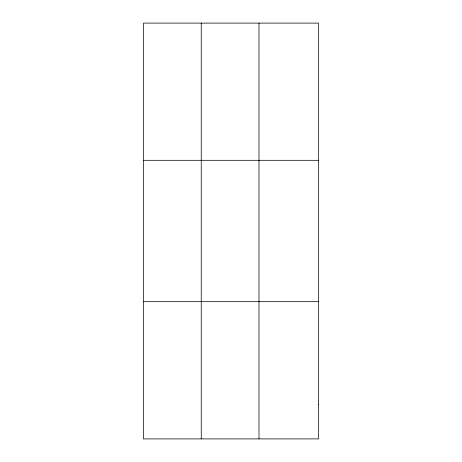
<?xml version="1.0" encoding="UTF-8"?>
<svg xmlns="http://www.w3.org/2000/svg" width="462" height="462" viewBox="0 0 462 462"><rect width="100%" height="100%" fill="white"/><g stroke="black" fill="none" stroke-linecap="round" stroke-linejoin="round"><path stroke-width="0.69" d="M201.241 438.9L201.241 23.1M259.003 438.9L259.003 23.1M143.48 160.314L318.52 160.314M143.48 301.686L318.52 301.686M318.52 404.597L318.52 438.9L143.48 438.9L143.48 23.1L318.52 23.1L318.52 404.597"/></g></svg>
